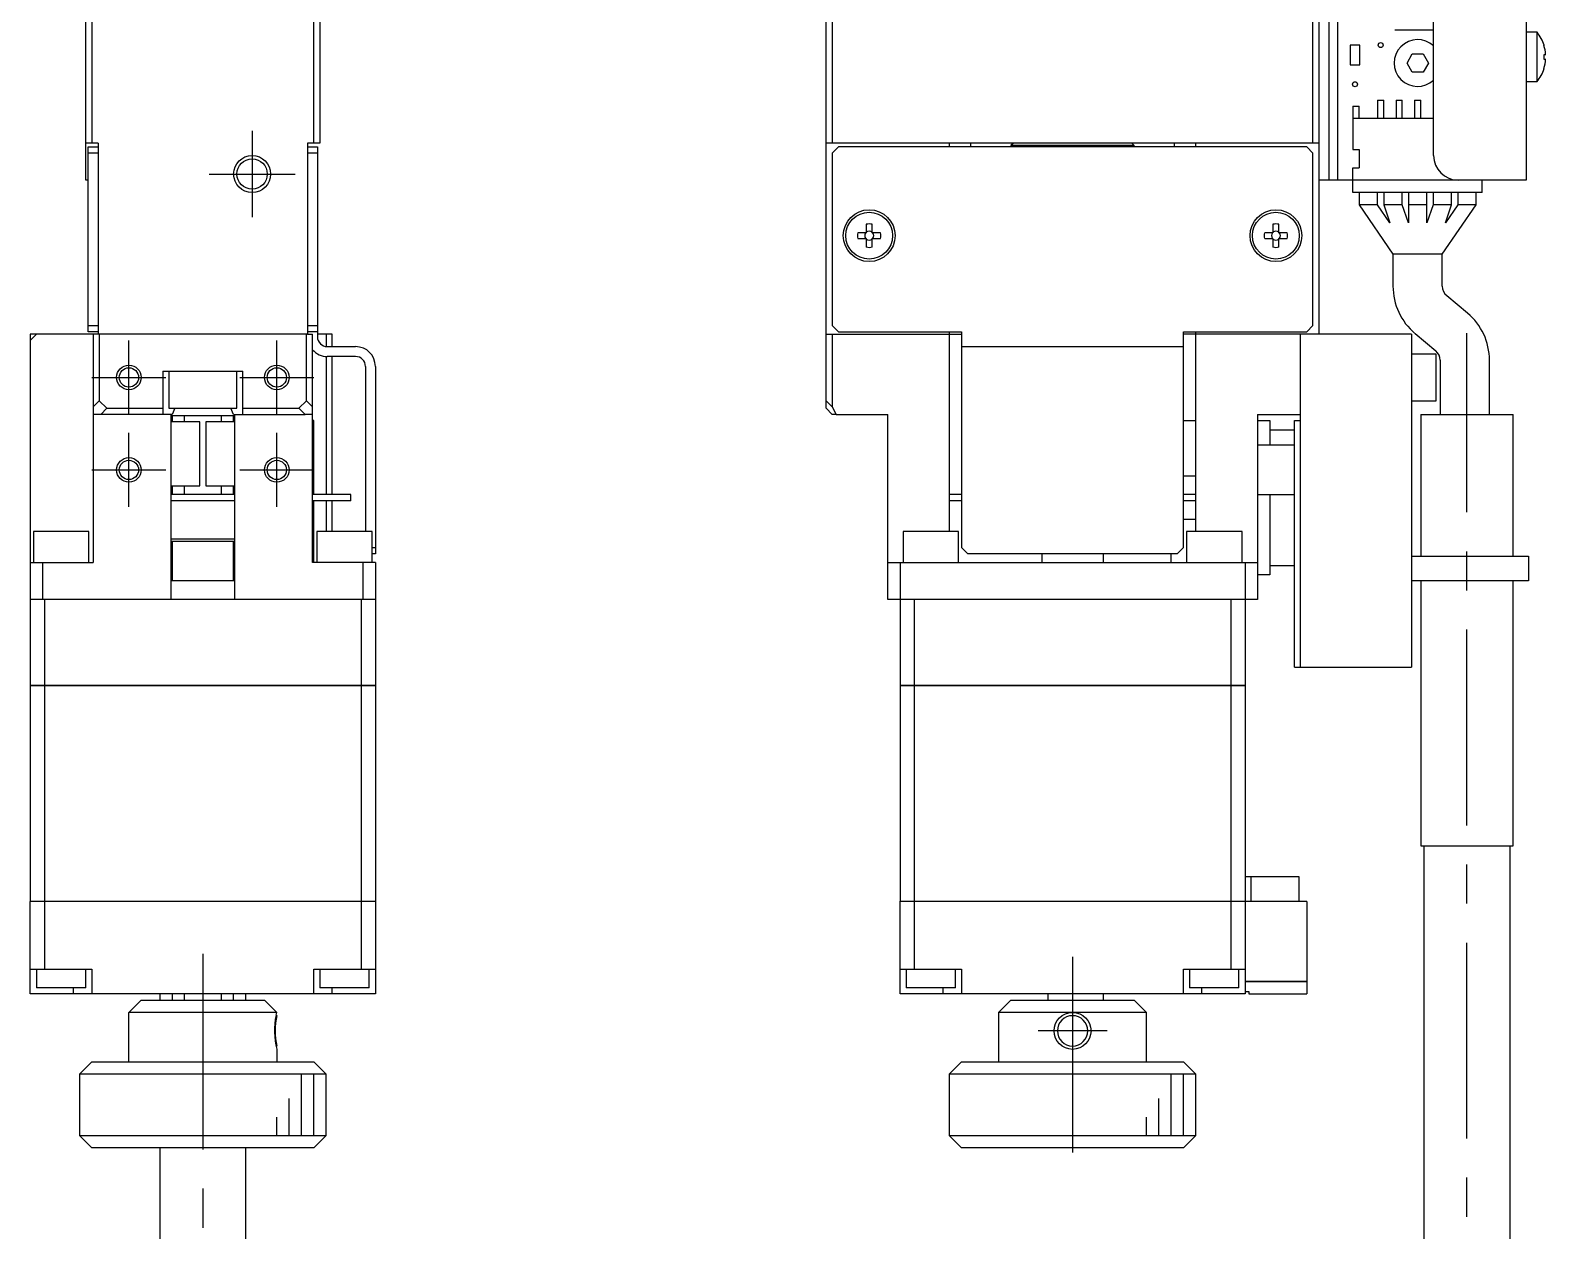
# Model space of a CAD drawing. Extents: x -2 to 689, y -8 to 413.
# Drawn here: x 27 to 150, y 153.5 to 250.8 of the extents above; entities that cross this region are included whole.
import ezdxf

# ---------------------------------------------------------------- set-up
doc = ezdxf.new("R2010")
doc.units = 0
doc.header["$LTSCALE"] = 0.5
doc.linetypes.add('CENTER', pattern=[50.8, 31.75, -6.35, 6.35, -6.35])
for name, color, linetype in [('MSM_CENTER', 1, 'CENTER'), ('MSM_CONTINUOUS', 7, 'CONTINUOUS'), ('MSM_NARROW', 5, 'CONTINUOUS')]:
    doc.layers.add(name, color=color, linetype=linetype)

msp = doc.modelspace()

# ---------------------------------------------------------------- linework, layer by layer
at = {"layer": 'MSM_CENTER'}
for p, q in [((45, 242.67), (45, 235.67)), ((41.5, 239.17), (48.5, 239.17)), ((143.57, 84.74), (143.57, 226.27)), ((35, 219.67), (35, 225.67)), ((47, 219.67), (47, 225.67)), ((32, 222.67), (38, 222.67)), ((44, 222.67), (50, 222.67)), ((35, 212.17), (35, 218.17)), ((47, 212.17), (47, 218.17)), ((32, 215.17), (38, 215.17)), ((44, 215.17), (50, 215.17)), ((41, 175.92), (41, 87.92)), ((111.57, 175.67), (111.57, 157.67)), ((114.37, 169.67), (108.77, 169.67))]:
    msp.add_line(p, q, dxfattribs=at)
at = {"layer": 'MSM_CONTINUOUS'}
for p, q in [((131.57, 226.17), (131.57, 331.67)), ((148.37, 331.67), (148.37, 238.67)), ((140.87, 240.67), (140.87, 281.27)), ((132.37, 272.67), (132.37, 238.67)), ((133.07, 272.67), (133.07, 238.67)), ((31.5, 238.67), (31.5, 255.17)), ((32, 255.17), (32, 241.67)), ((50, 241.67), (50, 254.56)), ((50.5, 254.67), (50.5, 241.67)), ((91.57, 220.17), (91.57, 255.17)), ((92.07, 254.06), (92.07, 241.67)), ((131.07, 241.67), (131.07, 254.06)), ((134.09, 249.63), (134.09, 248.03)), ((134.89, 249.63), (134.09, 249.63)), ((134.89, 248.03), (134.89, 249.63)), ((140.87, 250.83), (137.72, 250.83)), ((149.27, 250.67), (148.37, 250.67)), ((149.27, 246.67), (149.27, 250.67)), ((149.83, 249.6), (149.83, 249.62)), ((138.71, 248.17), (139.14, 248.92)), ((139.14, 248.92), (140.01, 248.92)), ((140.01, 248.92), (140.44, 248.17)), ((149.83, 248.87), (149.96, 248.87)), ((149.83, 248.47), (149.83, 248.87)), ((149.96, 248.47), (149.83, 248.47)), ((134.09, 248.03), (134.89, 248.03)), ((139.14, 247.42), (138.71, 248.17)), ((140.01, 247.42), (139.14, 247.42)), ((140.44, 248.17), (140.01, 247.42)), ((149.83, 247.72), (149.83, 247.74)), ((148.37, 246.67), (149.27, 246.67)), ((136.32, 245.17), (136.82, 245.17)), ((136.32, 245.17), (136.32, 243.67)), ((136.82, 243.67), (136.82, 245.17)), ((137.82, 245.17), (138.32, 245.17)), ((137.82, 245.17), (137.82, 243.67)), ((138.32, 243.67), (138.32, 245.17)), ((139.32, 245.17), (139.82, 245.17)), ((139.32, 245.17), (139.32, 243.67)), ((139.82, 243.67), (139.82, 245.17)), ((140.82, 245.17), (140.87, 245.17)), ((140.82, 245.17), (140.82, 243.67)), ((134.32, 244.67), (134.32, 241.17)), ((134.32, 244.67), (134.82, 244.67)), ((140.87, 243.67), (134.32, 243.67)), ((134.82, 243.67), (134.82, 244.67)), ((32.5, 241.67), (31.5, 241.67)), ((31.7, 226.37), (31.7, 241.37)), ((31.7, 241.37), (32.5, 241.37)), ((32.5, 241.67), (32.5, 226.17)), ((50.5, 241.67), (49.5, 241.67)), ((49.5, 241.67), (49.5, 226.17)), ((49.5, 241.37), (50.3, 241.37)), ((50.3, 241.37), (50.3, 225.97)), ((131.57, 241.67), (91.57, 241.67)), ((92.57, 241.37), (92.07, 240.87)), ((130.57, 241.37), (92.57, 241.37)), ((101.57, 241.67), (101.57, 241.37)), ((103.32, 241.37), (103.32, 241.67)), ((106.77, 241.67), (106.57, 241.47)), ((116.57, 241.47), (106.57, 241.47)), ((106.57, 241.47), (106.57, 241.37)), ((116.57, 241.47), (116.37, 241.67)), ((116.57, 241.37), (116.57, 241.47)), ((119.82, 241.67), (119.82, 241.37)), ((121.57, 241.37), (121.57, 241.67)), ((131.07, 240.87), (130.57, 241.37)), ((134.32, 241.17), (134.82, 241.17)), ((134.82, 241.17), (134.82, 239.67)), ((32.5, 240.87), (31.7, 240.87)), ((50.3, 240.87), (49.5, 240.87)), ((92.07, 240.87), (92.07, 226.87)), ((131.07, 226.87), (131.07, 240.87)), ((31.7, 238.67), (31.5, 238.67)), ((148.37, 238.67), (131.57, 238.67)), ((134.32, 237.67), (134.32, 239.67)), ((134.32, 239.67), (134.82, 239.67)), ((144.82, 237.67), (144.82, 238.67)), ((144.82, 237.67), (134.32, 237.67)), ((134.82, 237.67), (134.82, 236.67)), ((136.32, 236.67), (136.32, 237.67)), ((136.82, 237.67), (136.82, 236.67)), ((138.32, 236.67), (138.32, 237.67)), ((138.82, 237.67), (138.82, 235.22)), ((140.32, 235.22), (140.32, 237.67)), ((140.82, 237.67), (140.82, 236.67)), ((142.32, 236.67), (142.32, 237.67)), ((142.82, 237.67), (142.82, 236.67)), ((144.32, 236.67), (144.32, 237.67)), ((136.32, 236.67), (134.82, 236.67)), ((134.82, 236.67), (137.57, 232.67)), ((137.32, 235.22), (136.32, 236.67)), ((138.32, 236.67), (136.82, 236.67)), ((136.82, 236.67), (137.32, 235.22)), ((138.82, 235.22), (138.32, 236.67)), ((140.32, 236.67), (138.82, 236.67)), ((140.82, 236.67), (140.32, 235.22)), ((142.32, 236.67), (140.82, 236.67)), ((141.57, 232.67), (144.32, 236.67)), ((142.82, 236.67), (141.82, 235.22)), ((141.82, 235.22), (142.32, 236.67)), ((144.32, 236.67), (142.82, 236.67)), ((94.83, 235.09), (94.83, 234.41)), ((95.31, 234.41), (95.31, 235.09)), ((127.83, 235.09), (127.83, 234.41)), ((128.31, 234.41), (128.31, 235.09)), ((94.83, 234.41), (94.16, 234.41)), ((94.16, 233.93), (94.83, 233.93)), ((94.83, 233.93), (94.83, 233.25)), ((95.99, 234.41), (95.31, 234.41)), ((95.31, 233.25), (95.31, 233.93)), ((95.31, 233.93), (95.99, 233.93)), ((127.83, 234.41), (127.16, 234.41)), ((127.16, 233.93), (127.83, 233.93)), ((127.83, 233.93), (127.83, 233.25)), ((128.99, 234.41), (128.31, 234.41)), ((128.31, 233.93), (128.99, 233.93)), ((128.31, 233.25), (128.31, 233.93)), ((141.57, 232.67), (137.57, 232.67)), ((137.57, 232.67), (137.57, 230.07)), ((141.57, 230.07), (141.57, 232.67)), ((143.62, 227.89), (141.93, 229.3)), ((31.7, 226.87), (32.5, 226.87)), ((32.5, 226.37), (31.7, 226.37)), ((49.5, 226.87), (50.3, 226.87)), ((50.3, 226.37), (49.5, 226.37)), ((92.07, 226.87), (92.57, 226.37)), ((92.57, 226.37), (102.57, 226.37)), ((101.57, 226.37), (101.57, 210.17)), ((102.57, 226.37), (102.57, 208.87)), ((120.57, 208.87), (120.57, 226.37)), ((120.57, 226.37), (130.57, 226.37)), ((121.57, 210.17), (121.57, 226.37)), ((130.57, 226.37), (131.07, 226.87)), ((27, 225.67), (27.5, 226.17)), ((49.5, 226.17), (27, 226.17)), ((27, 226.17), (27, 197.68)), ((32.1, 226.17), (32.1, 207.67)), ((32.6, 226.17), (32.6, 220.78)), ((49.4, 220.78), (49.4, 226.17)), ((49.5, 226.17), (49.9, 226.17)), ((49.9, 207.67), (49.9, 226.17)), ((51.5, 226.17), (50.3, 226.17)), ((51, 226.17), (51, 225.18)), ((51.1, 225.17), (53.4, 225.17)), ((51.5, 225.17), (51.5, 226.17)), ((91.57, 226.17), (102.57, 226.17)), ((92.07, 226.17), (92.07, 220.28)), ((102.57, 225.17), (120.57, 225.17)), ((139.07, 226.17), (120.57, 226.17)), ((130.07, 199.17), (130.07, 226.17)), ((139.07, 226.17), (139.07, 199.17)), ((139.36, 226.24), (141.05, 224.82)), ((51, 224.37), (51, 213.17)), ((53.4, 224.37), (51.1, 224.37)), ((51.5, 213.17), (51.5, 224.37)), ((141.07, 224.57), (139.07, 224.57)), ((141.07, 220.77), (141.07, 224.57)), ((141.4, 224.06), (141.4, 219.67)), ((145.4, 219.67), (145.4, 224.06)), ((37.75, 223.17), (44.25, 223.17)), ((37.75, 223.17), (37.75, 219.67)), ((38.25, 223.17), (38.25, 220.17)), ((43.75, 220.17), (43.75, 223.17)), ((44.25, 219.67), (44.25, 223.17)), ((54.2, 223.57), (54.2, 210.17)), ((55, 223.57), (55, 208.37)), ((32.1, 220.28), (32.6, 220.78)), ((32.6, 220.78), (33.21, 220.17)), ((33.21, 220.17), (32.71, 219.67)), ((33.21, 220.17), (37.75, 220.17)), ((38.25, 220.17), (43.75, 220.17)), ((38.72, 220.17), (38.51, 219.67)), ((43.49, 219.67), (43.28, 220.17)), ((44.25, 220.17), (48.79, 220.17)), ((48.79, 220.17), (49.4, 220.78)), ((49.29, 219.67), (48.79, 220.17)), ((49.4, 220.78), (49.9, 220.28)), ((91.57, 220.78), (92.07, 220.28)), ((92.07, 219.67), (91.57, 220.17)), ((92.07, 220.28), (92.38, 219.67)), ((139.07, 220.77), (141.07, 220.77)), ((32.71, 219.67), (32.1, 219.67)), ((38.51, 219.67), (32.71, 219.67)), ((38.4, 219.67), (38.4, 204.67)), ((38.4, 219.57), (43.6, 219.57)), ((38.5, 219.17), (38.4, 219.17)), ((40.75, 219.07), (38.4, 219.07)), ((38.5, 219.57), (38.5, 219.07)), ((39.5, 219.07), (39.5, 219.57)), ((40.75, 213.87), (40.75, 219.07)), ((41.25, 219.07), (41.25, 213.87)), ((43.6, 219.07), (41.25, 219.07)), ((42.5, 219.57), (42.5, 219.07)), ((43.49, 219.67), (49.29, 219.67)), ((43.5, 219.07), (43.5, 219.57)), ((43.6, 219.17), (43.5, 219.17)), ((43.6, 204.67), (43.6, 219.67)), ((49.9, 219.67), (49.29, 219.67)), ((50, 219.17), (49.9, 219.17)), ((50, 213.17), (50, 219.17)), ((92.38, 219.67), (92.07, 219.67)), ((92.38, 219.67), (96.57, 219.67)), ((96.57, 204.67), (96.57, 219.67)), ((120.57, 219.17), (121.57, 219.17)), ((126.57, 219.67), (126.57, 204.67)), ((126.57, 219.67), (130.07, 219.67)), ((126.57, 219.17), (127.57, 219.17)), ((127.57, 219.17), (127.57, 217.17)), ((129.57, 219.17), (130.07, 219.17)), ((129.57, 199.17), (129.57, 219.17)), ((139.82, 219.67), (147.32, 219.67)), ((139.82, 219.67), (139.82, 208.17)), ((147.32, 208.17), (147.32, 219.67)), ((127.57, 218.42), (129.57, 218.42)), ((129.57, 217.17), (126.57, 217.17)), ((121.57, 214.67), (120.57, 214.67)), ((38.4, 213.87), (40.75, 213.87)), ((43.6, 213.17), (38.4, 213.17)), ((38.5, 213.87), (38.5, 213.17)), ((39.5, 213.17), (39.5, 213.87)), ((41.25, 213.87), (43.6, 213.87)), ((42.5, 213.87), (42.5, 213.17)), ((43.5, 213.17), (43.5, 213.87)), ((53, 213.17), (49.9, 213.17)), ((53, 212.67), (53, 213.17)), ((102.57, 213.17), (101.57, 213.17)), ((121.57, 213.17), (120.57, 213.17)), ((126.57, 213.17), (129.57, 213.17)), ((127.57, 213.17), (127.57, 206.67)), ((43.6, 212.67), (38.4, 212.67)), ((53, 212.67), (49.9, 212.67)), ((50, 207.67), (50, 212.67)), ((51, 212.67), (51, 210.17)), ((51.5, 210.17), (51.5, 212.67)), ((102.57, 212.67), (101.57, 212.67)), ((121.57, 212.67), (120.57, 212.67)), ((120.57, 211.17), (121.57, 211.17)), ((31.75, 210.17), (27.25, 210.17)), ((27.25, 210.17), (27.25, 207.67)), ((31.75, 207.67), (31.75, 210.17)), ((38.4, 209.57), (43.6, 209.57)), ((43.6, 209.37), (38.4, 209.37)), ((38.5, 209.37), (38.5, 206.17)), ((43.5, 206.17), (43.5, 209.37)), ((54.75, 210.17), (50.25, 210.17)), ((50.25, 210.17), (50.25, 207.67)), ((54.75, 207.67), (54.75, 210.17)), ((102.32, 210.17), (97.82, 210.17)), ((97.82, 210.17), (97.82, 207.67)), ((102.32, 207.67), (102.32, 210.17)), ((125.32, 210.17), (120.82, 210.17)), ((120.82, 210.17), (120.82, 207.67)), ((125.32, 207.67), (125.32, 210.17)), ((54.75, 208.87), (55, 208.87)), ((55, 208.37), (54.75, 208.37)), ((102.57, 208.87), (103.07, 208.37)), ((120.07, 208.37), (103.07, 208.37)), ((109.07, 208.37), (109.07, 207.67)), ((114.07, 207.67), (114.07, 208.37)), ((119.57, 207.67), (119.57, 208.37)), ((120.07, 208.37), (120.57, 208.87)), ((139.07, 208.17), (148.57, 208.17)), ((148.57, 208.17), (148.57, 206.17)), ((27, 207.67), (32.1, 207.67)), ((28, 207.67), (28, 204.67)), ((55, 207.67), (49.9, 207.67)), ((54, 204.67), (54, 207.67)), ((55, 207.67), (55, 197.68)), ((96.57, 207.67), (126.57, 207.67)), ((97.57, 207.67), (97.57, 197.68)), ((125.57, 207.67), (125.57, 197.68)), ((127.57, 206.67), (126.57, 206.67)), ((127.57, 207.42), (129.57, 207.42)), ((43.6, 206.17), (38.4, 206.17)), ((148.57, 206.17), (139.07, 206.17)), ((139.82, 206.17), (139.82, 184.67)), ((147.32, 184.67), (147.32, 206.17)), ((55, 204.67), (27, 204.67)), ((28.15, 204.67), (28.15, 197.68)), ((53.85, 204.67), (53.85, 197.68)), ((126.57, 204.67), (96.57, 204.67)), ((98.73, 204.67), (98.73, 197.68)), ((124.42, 204.67), (124.42, 197.68)), ((129.57, 199.17), (139.07, 199.17)), ((27, 197.68), (55, 197.68)), ((27, 197.67), (27, 180.18)), ((55, 197.67), (27, 197.67)), ((27.01, 197.67), (27.01, 197.68)), ((28.15, 197.67), (28.15, 180.18)), ((28.16, 197.67), (28.16, 197.68)), ((53.84, 197.67), (53.84, 197.68)), ((53.85, 197.67), (53.85, 180.18)), ((54.99, 197.67), (54.99, 197.68)), ((55, 197.67), (55, 180.18)), ((97.57, 197.68), (125.57, 197.68)), ((97.57, 197.67), (97.57, 180.18)), ((125.57, 197.67), (97.57, 197.67)), ((97.58, 197.67), (97.58, 197.68)), ((98.73, 197.67), (98.73, 197.68)), ((98.73, 197.67), (98.73, 180.18)), ((124.42, 197.67), (124.42, 197.68)), ((124.42, 197.67), (124.42, 180.18)), ((125.56, 197.67), (125.56, 197.68)), ((125.57, 197.67), (125.57, 180.18)), ((139.82, 184.67), (147.32, 184.67)), ((140.07, 184.67), (140.07, 136.67)), ((147.07, 136.67), (147.07, 184.67)), ((129.97, 182.17), (125.57, 182.17)), ((126.07, 180.18), (126.07, 182.17)), ((129.97, 180.17), (129.97, 182.17)), ((27, 180.18), (55, 180.18)), ((55, 180.17), (27, 180.17)), ((27, 172.67), (27, 180.17)), ((27.01, 180.17), (27.01, 180.18)), ((28.15, 180.17), (28.15, 174.67)), ((28.16, 180.17), (28.16, 180.18)), ((53.84, 180.17), (53.84, 180.18)), ((53.85, 180.17), (53.85, 174.67)), ((54.99, 180.17), (54.99, 180.18)), ((55, 180.17), (55, 172.67)), ((97.57, 180.18), (129.57, 180.18)), ((130.57, 180.17), (97.57, 180.17)), ((97.57, 172.67), (97.57, 180.17)), ((97.58, 180.17), (97.58, 180.18)), ((98.73, 180.17), (98.73, 180.18)), ((98.73, 180.17), (98.73, 174.67)), ((124.42, 180.17), (124.42, 180.18)), ((124.42, 180.17), (124.42, 174.67)), ((125.56, 180.17), (125.56, 180.18)), ((125.57, 180.17), (125.57, 172.67)), ((129.57, 180.18), (129.57, 180.17)), ((130.57, 180.17), (130.57, 173.68)), ((27, 174.67), (32, 174.67)), ((27.5, 174.67), (27.5, 173.17)), ((31.5, 173.17), (31.5, 174.67)), ((32, 174.67), (32, 172.67)), ((50, 174.67), (55, 174.67)), ((50, 172.67), (50, 174.67)), ((50.5, 174.67), (50.5, 173.17)), ((54.5, 173.17), (54.5, 174.67)), ((97.57, 174.67), (102.57, 174.67)), ((98.07, 174.67), (98.07, 173.17)), ((102.07, 173.17), (102.07, 174.67)), ((102.57, 174.67), (102.57, 172.67)), ((120.57, 174.67), (125.57, 174.67)), ((120.57, 172.67), (120.57, 174.67)), ((121.07, 174.67), (121.07, 173.17)), ((125.07, 173.17), (125.07, 174.67)), ((125.57, 173.68), (130.57, 173.68)), ((130.57, 173.67), (125.57, 173.67)), ((130.56, 173.67), (130.56, 173.68)), ((130.57, 173.67), (130.57, 172.67)), ((55, 172.67), (27, 172.67)), ((31.5, 173.17), (27.5, 173.17)), ((30.5, 172.67), (30.5, 173.17)), ((36, 172.17), (35, 171.17)), ((36, 172.17), (46, 172.17)), ((37.5, 172.67), (37.5, 172.17)), ((38.5, 172.67), (38.5, 172.17)), ((39.5, 172.17), (39.5, 172.67)), ((42.5, 172.67), (42.5, 172.17)), ((43.5, 172.17), (43.5, 172.67)), ((44.5, 172.17), (44.5, 172.67)), ((47, 171.17), (46, 172.17)), ((54.5, 173.17), (50.5, 173.17)), ((51.5, 172.67), (51.5, 173.17)), ((125.57, 172.67), (97.57, 172.67)), ((102.07, 173.17), (98.07, 173.17)), ((101.07, 172.67), (101.07, 173.17)), ((105.57, 171.17), (106.57, 172.17)), ((106.57, 172.17), (116.57, 172.17)), ((109.57, 172.67), (109.57, 172.17)), ((114.07, 172.17), (114.07, 172.67)), ((116.57, 172.17), (117.57, 171.17)), ((125.07, 173.17), (121.07, 173.17)), ((122.07, 172.67), (122.07, 173.17)), ((125.57, 172.87), (125.87, 172.87)), ((125.87, 172.87), (125.87, 172.67)), ((125.87, 172.67), (130.57, 172.67)), ((35, 167.17), (35, 171.17)), ((47, 171.17), (35, 171.17)), ((105.57, 171.17), (105.57, 167.17)), ((117.57, 171.17), (105.57, 171.17)), ((117.57, 167.17), (117.57, 171.17)), ((47, 168.42), (47, 168.42)), ((47, 168.17), (47, 167.17)), ((32, 167.17), (31, 166.17)), ((51, 166.17), (31, 166.17)), ((31, 166.17), (31, 161.17)), ((32, 167.17), (50, 167.17)), ((51, 166.17), (50, 167.17)), ((51, 161.17), (51, 166.17)), ((102.57, 167.17), (101.57, 166.17)), ((121.57, 166.17), (101.57, 166.17)), ((101.57, 166.17), (101.57, 161.17)), ((102.57, 167.17), (120.57, 167.17)), ((121.57, 166.17), (120.57, 167.17)), ((121.57, 161.17), (121.57, 166.17)), ((31, 161.17), (51, 161.17)), ((31, 161.17), (32, 160.17)), ((50, 160.17), (51, 161.17)), ((101.57, 161.17), (121.57, 161.17)), ((101.57, 161.17), (102.57, 160.17)), ((120.57, 160.17), (121.57, 161.17)), ((50, 160.17), (32, 160.17)), ((37.5, 160.17), (37.5, 136.67)), ((44.5, 136.67), (44.5, 160.17)), ((120.57, 160.17), (102.57, 160.17))]:
    msp.add_line(p, q, dxfattribs=at)
for centre, radius in [((136.57, 249.63), 0.2), ((134.49, 246.45), 0.2), ((45, 239.17), 1.23), ((95.07, 234.17), 2.1), ((128.07, 234.17), 2.1), ((95.07, 234.17), 1.9), ((128.07, 234.17), 1.9), ((35, 222.67), 0.783), ((47, 222.67), 0.783), ((35, 215.17), 0.783), ((47, 215.17), 0.783)]:
    msp.add_circle(centre, radius, dxfattribs=at)
at = {"layer": 'MSM_CONTINUOUS', "extrusion": (0, 0, -1)}
msp.add_circle((-111.57, 169.67), 1.23, dxfattribs=at)
at = {"layer": 'MSM_CONTINUOUS'}
for centre, radius, start, end in [((139.57, 248.17), 1.9, 46.8264, 313.1736), ((146.77, 248.67), 3.2, 17.27, 38.6822), ((146.77, 248.67), 3.19, 3.5904, 16.9053), ((146.77, 248.67), 3.19, 343.0947, 356.4097), ((146.77, 248.67), 3.2, 321.3178, 342.73), ((142.87, 240.67), 2, 180, 270), ((95.07, 234.17), 0.95, 75.3667, 104.6333), ((128.07, 234.17), 0.95, 75.3667, 104.6333), ((95.07, 234.17), 0.95, 165.3667, 194.6333), ((95.07, 234.17), 0.365, 138.8496, 221.1504), ((95.07, 234.17), 0.365, 48.8496, 131.1504), ((95.07, 234.17), 0.365, 228.8496, 311.1504), ((95.07, 234.17), 0.365, 318.8496, 41.1504), ((95.07, 234.17), 0.95, 345.3667, 14.6333), ((128.07, 234.17), 0.95, 165.3667, 194.6333), ((128.07, 234.17), 0.365, 138.8496, 221.1504), ((128.07, 234.17), 0.365, 48.8496, 131.1504), ((128.07, 234.17), 0.365, 228.8496, 311.1504), ((128.07, 234.17), 0.365, 318.8496, 41.1504), ((128.07, 234.17), 0.95, 345.3667, 14.6333), ((95.07, 234.17), 0.95, 255.3667, 284.6333), ((128.07, 234.17), 0.95, 255.3667, 284.6333), ((142.57, 230.07), 5, 180, 230), ((142.57, 230.07), 1, 180, 230), ((140.4, 224.06), 5, 0, 50), ((51.1, 225.97), 0.8, 180, 270), ((53.4, 223.57), 1.6, 0, 90), ((51.1, 225.97), 1.6, 221.4097, 270), ((53.4, 223.57), 0.8, 0, 90), ((140.4, 224.06), 1, 0, 50), ((52.87, 169.67), 6, 167.9764, 192.0236)]:
    msp.add_arc(centre, radius, start, end, dxfattribs=at)
at = {"layer": 'MSM_NARROW'}
for p, q in [((46.94, 170.93), (47, 171.17)), ((49, 161.17), (49, 166.17)), ((50, 161.17), (50, 166.17)), ((119.57, 161.17), (119.57, 166.17)), ((120.57, 161.17), (120.57, 166.17)), ((48, 161.17), (48, 164.17)), ((118.57, 161.17), (118.57, 164.17)), ((47, 161.17), (47, 162.67)), ((117.57, 161.17), (117.57, 162.67))]:
    msp.add_line(p, q, dxfattribs=at)
for centre, radius in [((45, 239.17), 1.5), ((35, 222.67), 1), ((47, 222.67), 1), ((35, 215.17), 1), ((47, 215.17), 1), ((111.57, 169.67), 1.5)]:
    msp.add_circle(centre, radius, dxfattribs=at)
msp.add_arc((52.79, 169.67), 5.98, 167.7902, 194.4982, dxfattribs=at)

doc.saveas('drawing.dxf')
